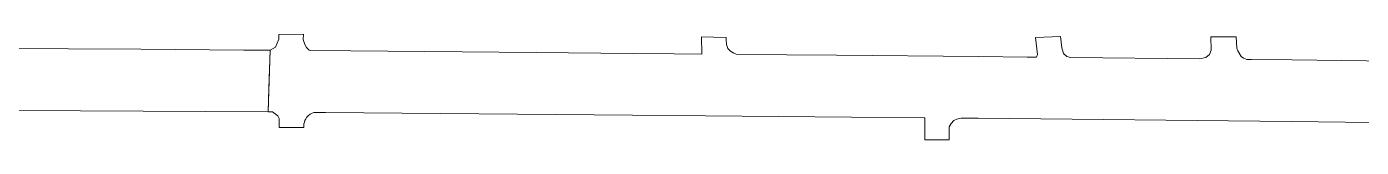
# Model space of a CAD drawing. Header units: inches. Extents: x 704148 to 723432, y 7075344 to 7101810.
# Drawn here: x 714082 to 714742, y 7085515 to 7085567 of the extents above; entities that cross this region are included whole.
import ezdxf

# ---------------------------------------------------------------- set-up
doc = ezdxf.new("R2010")
doc.units = ezdxf.units.IN
doc.header["$MEASUREMENT"] = 0
doc.layers.add('gisdb.gisadmin', color=7, linetype='Continuous', lineweight=9, true_color=0xccf5fc)

msp = doc.modelspace()

# ---------------------------------------------------------------- linework, layer by layer
at = {"layer": 'gisdb.gisadmin'}
msp.add_lwpolyline([(714773.9158, 7085523.3895), (714707.1359, 7085524.1896), (714552.5172, 7085525.9093), (714544.1199, 7085525.9826), (714542.01, 7085525.42), (714540.55, 7085524.77), (714539.17, 7085523.2), (714538.21, 7085521.58), (714538.262, 7085515.2238), (714526.161, 7085515.1735), (714526.17, 7085525.92), (714526.0905, 7085526.1399), (714381.8054, 7085527.3991), (714229.9794, 7085528.7201), (714224.3437, 7085528.7692), (714223.452, 7085528.4213), (714222.5486, 7085527.9108), (714221.727, 7085527.2772), (714220.8655, 7085526.3645), (714220.1734, 7085525.3176), (714219.8648, 7085524.6773), (714219.62, 7085524.01), (714219.3943, 7085523.0748), (714219.381, 7085521.3002), (714219.3456, 7085521.2549), (714207.1419, 7085521.2971), (714207.16, 7085525.73), (714206.54, 7085527.08), (714205.27, 7085528.11), (714203.8582, 7085528.9474), (714201.6657, 7085528.9665), (714202.769, 7085559.358), (714205.31, 7085560.82), (714206.92, 7085564.86), (714206.9853, 7085567.1979), (714219.128, 7085567.3531), (714219.06, 7085564.67), (714219.79, 7085562.13), (714220.62, 7085560.71), (714222.06, 7085559.37), (714222.4852, 7085559.1865), (714242.5386, 7085559.012), (714334.1679, 7085558.2148), (714382.0707, 7085557.798), (714402.3874, 7085557.6207), (714415.928, 7085557.5025), (714415.8961, 7085565.9263), (714428.0168, 7085565.6764), (714428.02, 7085564.56), (714428.2, 7085562.13), (714428.79, 7085560.28), (714430.18, 7085558.87), (714431.73, 7085557.88), (714433.389, 7085557.3501), (714482.4839, 7085556.9216), (714552.8189, 7085556.3078), (714576.765, 7085556.0415), (714581.3177, 7085555.9908), (714581.87, 7085557.34), (714580.8684, 7085565.597), (714593.2732, 7085566.1569), (714593.84, 7085560.61), (714594.77, 7085557.74), (714596.42, 7085556.24), (714598.0978, 7085555.8042), (714661.9288, 7085555.0943), (714665.05, 7085555.87), (714666.91, 7085557.35), (714667.7, 7085559.48), (714667.5687, 7085566.0325), (714680.0339, 7085565.9421), (714680.27, 7085560.37), (714680.76, 7085559.04), (714682.46, 7085556.21), (714683.57, 7085555.46), (714685.2483, 7085554.8349), (714687.6477, 7085554.8082), (714707.5001, 7085554.5874), (714769.1671, 7085553.8486)], dxfattribs=at)
msp.add_lwpolyline([(713822.7064, 7085531.1012), (713821.9304, 7085561.5057), (713825.1764, 7085561.4888), (713960.1967, 7085560.7841), (714138.896, 7085559.8516), (714189.7626, 7085559.4712), (714202.769, 7085559.358), (714201.9986, 7085540.4485), (714201.6657, 7085528.9665), (713985.3953, 7085530.2522)], close=True, dxfattribs=at)

doc.saveas('drawing.dxf')
